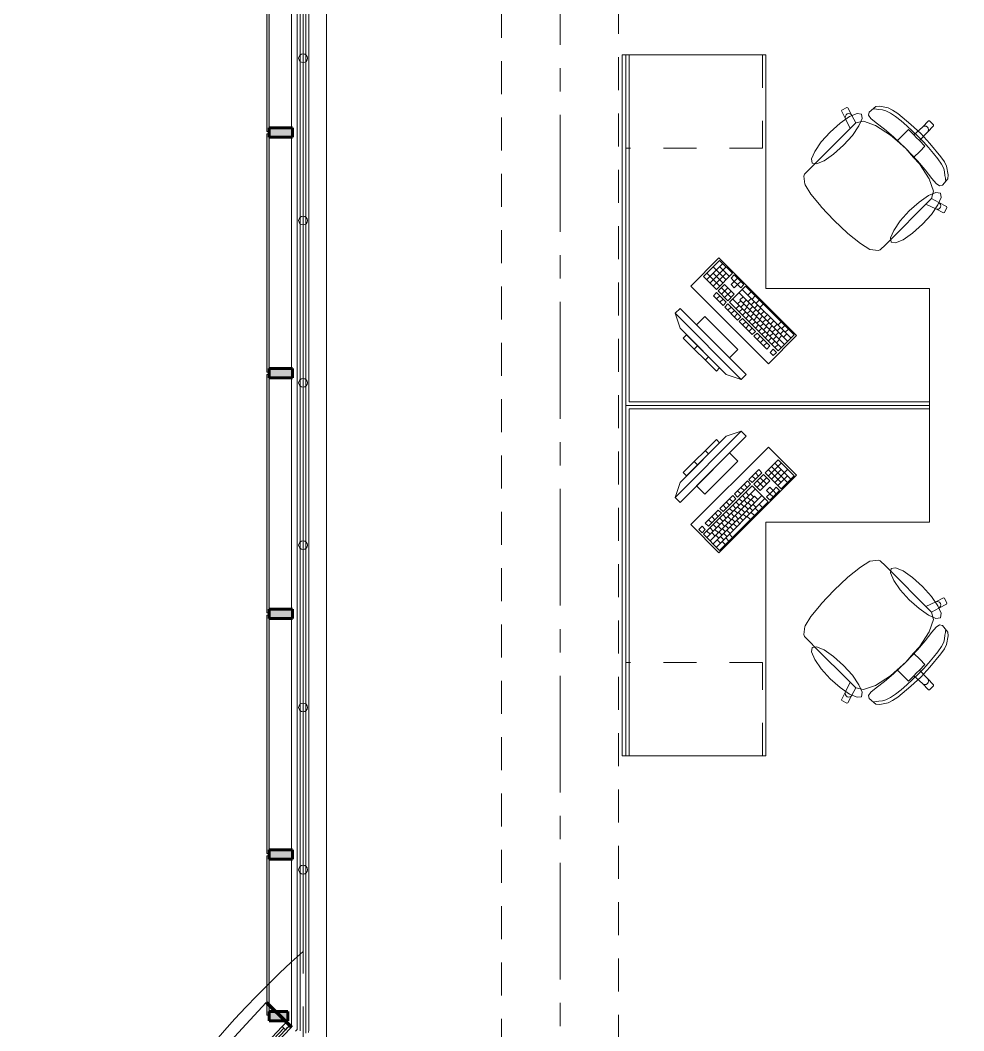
# Model space of a CAD drawing. Header units: inches. Extents: x -38 to 5698, y -33 to 92.
# Drawn here: x 284.51 to 288.548, y 11.631 to 15.956 of the extents above; entities that cross this region are included whole.
import ezdxf

# ---------------------------------------------------------------- set-up
doc = ezdxf.new("R2010")
doc.units = ezdxf.units.IN
doc.header["$MEASUREMENT"] = 0
for name, pattern in [('Hidden Line', [0.195611, 0.141111, -0.0545]), ('Punto & Raya', [0.65, 0.5, -0.075, 0, -0.075]), ('Rayas', [0.282222, 0.141111, -0.141111])]:
    doc.linetypes.add(name, pattern=pattern)
for name, color, linetype in [('02 _ ARQ _ ALB _ Ejes Generales', 7, 'Continuous'), ('02 _ ARQ _ ZON _ Espacio.3D', 7, 'Continuous'), ('08 _ STR _ EXT _ 07 Losa Aligerada', 7, 'Continuous'), ('08 _ STR _ EXT _ 09 Vigas', 7, 'Continuous'), ('Acabado - Muros', 7, 'Continuous'), ('Estructura - 04 MURO', 253, 'Continuous'), ('Estructura - Carga', 7, 'Continuous'), ('Interior - Escaleras & Barandillas', 7, 'Continuous'), ('Interior - Mobiliario', 7, 'Continuous')]:
    doc.layers.add(name, color=color, linetype=linetype)

msp = doc.modelspace()

# ---------------------------------------------------------------- hatches: boundary and pattern name
at = {"layer": 'Acabado - Muros', "linetype": 'Continuous', "lineweight": 9}
for points in [[(285.565, 16.5), (285.565, 15.48), (285.575, 15.48), (285.575, 16.5)], [(285.565, 15.47), (285.565, 14.45), (285.575, 14.45), (285.575, 15.47)], [(285.565, 14.44), (285.565, 13.42), (285.575, 13.42), (285.575, 14.44)], [(285.565, 13.41), (285.565, 12.39), (285.575, 12.39), (285.575, 13.41)], [(285.565, 12.38), (285.565, 11.6978), (285.575, 11.6978), (285.575, 12.38)]]:
    msp.add_hatch(color=250, dxfattribs=at).paths.add_polyline_path(points)
at = {"layer": 'Acabado - Muros', "linetype": 'Continuous', "lineweight": 0}
for points in [[(285.675, 15.495), (285.575, 15.495), (285.575, 15.455), (285.675, 15.455)], [(285.675, 14.465), (285.575, 14.465), (285.575, 14.425), (285.675, 14.425)], [(285.675, 13.435), (285.575, 13.435), (285.575, 13.395), (285.675, 13.395)], [(285.675, 12.405), (285.575, 12.405), (285.575, 12.365), (285.675, 12.365)], [(285.655, 11.7128), (285.575, 11.7128), (285.575, 11.6728), (285.655, 11.6728)]]:
    msp.add_hatch(color=254, dxfattribs=at).paths.add_polyline_path(points)

# ---------------------------------------------------------------- linework, layer by layer
at = {"layer": '02 _ ARQ _ ALB _ Ejes Generales', "color": 252, "linetype": 'Punto & Raya', "lineweight": 13}
msp.add_line((286.82, 3.05), (286.82, 44.9), dxfattribs=at)
at = {"layer": '02 _ ARQ _ ZON _ Espacio.3D', "color": 254, "linetype": 'Continuous', "lineweight": 0, "flags": 128}
msp.add_lwpolyline([(285.82, 11.584, 1.006545), (290.9535, 6.4505), (297.3949, 6.4505), (297.3958, 7.7), (297.6258, 7.7), (297.6258, 6.4505), (302.4195, 6.4505), (302.4195, 7.7), (302.995, 7.7), (302.995, 17.35), (301.67, 17.35), (301.67, 16.9001), (301.07, 16.9), (301.07, 16.2999), (300.57, 16.2998), (300.57, 17.35), (297.52, 17.35), (297.52, 26.5963), (285.82, 26.5963), (285.82, 22.7663), (287.07, 22.7663), (287.07, 22.4977), (285.82, 22.4977)], format="xyb", close=True, dxfattribs=at)
at = {"layer": '08 _ STR _ EXT _ 07 Losa Aligerada', "color": 7, "linetype": 'Continuous', "lineweight": 18, "flags": 128}
msp.add_lwpolyline([(300.87, 41.4352), (299.92, 41.4352), (299.92, 42.9), (294.72, 42.9), (294.72, 41.4352), (293.7699, 41.4352), (293.7699, 39.9), (288.7701, 39.9), (288.7701, 41.1), (285.3701, 41.1), (285.3701, 37.7), (286.57, 37.7), (286.57, 33.9), (285.67, 33.9), (285.67, 21.2663), (285.72, 21.2663), (285.72, 11.97, 1.049431), (291.2937, 6.3), (302.1003, 6.3)], format="xyb", dxfattribs=at)
at = {"layer": '08 _ STR _ EXT _ 07 Losa Aligerada', "color": 7, "linetype": 'Rayas', "lineweight": 18, "flags": 128}
msp.add_lwpolyline([(283.7702, 20.4887), (283.7702, 4.4), (295.2587, 4.4), (295.2587, 4.6), (294.9122, 4.6), (294.9122, 6.35), (285.72, 6.35), (285.72, 20.0845), (283.9702, 20.0845), (283.9702, 20.4887)], close=True, dxfattribs=at)
at = {"layer": '08 _ STR _ EXT _ 09 Vigas', "color": 251, "linetype": 'Hidden Line', "lineweight": 13}
for p, q in [((286.57, 7.2), (286.57, 17.4)), ((287.07, 7.7), (287.07, 16.9))]:
    msp.add_line(p, q, dxfattribs=at)
at = {"layer": 'Acabado - Muros', "color": 7, "linetype": 'Continuous', "lineweight": 60}
for p, q in [((285.575, 15.495), (285.575, 15.455)), ((285.675, 15.495), (285.575, 15.495)), ((285.675, 15.495), (285.675, 15.455)), ((285.675, 15.455), (285.575, 15.455)), ((285.575, 14.465), (285.575, 14.425)), ((285.675, 14.465), (285.575, 14.465)), ((285.675, 14.465), (285.675, 14.425)), ((285.675, 14.425), (285.575, 14.425)), ((285.575, 13.435), (285.575, 13.395)), ((285.675, 13.435), (285.575, 13.435)), ((285.675, 13.435), (285.675, 13.395)), ((285.675, 13.395), (285.575, 13.395)), ((285.575, 12.405), (285.575, 12.365)), ((285.675, 12.405), (285.575, 12.405)), ((285.675, 12.405), (285.675, 12.365)), ((285.675, 12.365), (285.575, 12.365)), ((285.575, 11.7128), (285.575, 11.6728)), ((285.655, 11.7128), (285.575, 11.7128)), ((285.655, 11.7128), (285.655, 11.6728)), ((285.655, 11.6728), (285.575, 11.6728))]:
    msp.add_line(p, q, dxfattribs=at)
at = {"layer": 'Acabado - Muros', "color": 7, "linetype": 'Continuous', "lineweight": 13, "flags": 128}
for points in [[(285.565, 16.5), (285.575, 16.5), (285.575, 15.48), (285.565, 15.48)], [(285.565, 15.47), (285.575, 15.47), (285.575, 14.45), (285.565, 14.45)], [(285.565, 14.44), (285.575, 14.44), (285.575, 13.42), (285.565, 13.42)], [(285.565, 13.41), (285.575, 13.41), (285.575, 12.39), (285.565, 12.39)], [(285.565, 12.38), (285.575, 12.38), (285.575, 11.6978), (285.565, 11.6978)]]:
    msp.add_lwpolyline(points, close=True, dxfattribs=at)
at = {"layer": 'Estructura - 04 MURO', "color": 7, "linetype": 'Continuous', "lineweight": 13, "flags": 128}
for points in [[(285.67, 19.9979), (285.67, 11.646)], [(285.82, 11.7908), (285.82, 19.9979)], [(285.82, 11.584), (285.82, 11.7908)]]:
    msp.add_lwpolyline(points, dxfattribs=at)
at = {"layer": 'Estructura - 04 MURO', "color": 7, "linetype": 'Continuous', "lineweight": 13}
msp.add_arc((288.37, 9.0005), 3.78, 135.5846, 314.4045, dxfattribs=at)
at = {"layer": 'Estructura - Carga', "color": 7, "linetype": 'Continuous', "lineweight": 80}
for p, q in [((285.563, 11.751), (285.6487, 11.667)), ((285.563, 11.751), (285.6487, 11.667)), ((285.6487, 11.667), (285.663, 11.653)), ((285.6487, 11.667), (285.663, 11.653)), ((285.6487, 11.667), (285.663, 11.653)), ((285.663, 11.653), (285.6701, 11.646)), ((285.663, 11.653), (285.6701, 11.646))]:
    msp.add_line(p, q, dxfattribs=at)
at = {"layer": 'Estructura - Carga', "color": 7, "linetype": 'Continuous', "lineweight": 30}
for p, q in [((285.6312, 11.6491), (285.6456, 11.6352)), ((285.663, 11.653), (285.6478, 11.6661)), ((285.6487, 11.667), (285.663, 11.653)), ((285.663, 11.653), (285.663, 11.653))]:
    msp.add_line(p, q, dxfattribs=at)
for radius, start, end in [(3.93, 135.5829, 314.4197), (3.78, 135.5829, 314.4197), (3.81, 135.6026, 135.9588), (3.79, 135.5829, 135.9588)]:
    msp.add_arc((288.37, 9.0005), radius, start, end, dxfattribs=at)
at = {"layer": 'Estructura - Carga', "color": 7, "linetype": 'Continuous', "lineweight": 13}
for radius in [3.81, 3.8, 3.79]:
    msp.add_arc((288.37, 9.0005), radius, 135.9588, 314.0437, dxfattribs=at)
at = {"layer": 'Interior - Escaleras & Barandillas', "color": 161, "linetype": 'Continuous', "lineweight": 13}
for p, q in [((285.7075, 33.8625), (285.7075, 11.6306)), ((285.7075, 33.8625), (285.7075, 11.6306)), ((285.7075, 33.8625), (285.7075, 11.6306)), ((285.7325, 11.6203), (285.7325, 33.8375)), ((285.7325, 11.6203), (285.7325, 33.8375)), ((285.7325, 11.6203), (285.7325, 33.8375)), ((285.695, 33.7875), (285.695, 11.6504)), ((285.745, 11.6504), (285.745, 33.7875)), ((285.6939, 11.6345), (285.6878, 11.6283)), ((285.6948, 11.6357), (285.6939, 11.6345)), ((285.695, 11.6373), (285.6948, 11.6357)), ((285.695, 11.6504), (285.695, 11.6373)), ((285.745, 11.6356), (285.745, 11.6504)), ((285.745, 11.634), (285.745, 11.6356)), ((285.7436, 11.6228), (285.745, 11.634))]:
    msp.add_line(p, q, dxfattribs=at)
at = {"layer": 'Interior - Escaleras & Barandillas', "color": 161, "linetype": 'Continuous', "lineweight": 13, "flags": 128}
for points in [[(285.7388, 15.7926, 1), (285.7013, 15.7926, 1)], [(285.7388, 15.098, 1), (285.7013, 15.098, 1)], [(285.7388, 14.4035, 1), (285.7013, 14.4035, 1)], [(285.7388, 13.709, 1), (285.7013, 13.709, 1)], [(285.7388, 13.0145, 1), (285.7013, 13.0145, 1)], [(285.7388, 12.32, 1), (285.7013, 12.32, 1)]]:
    msp.add_lwpolyline(points, format="xyb", close=True, dxfattribs=at)
at = {"layer": 'Interior - Mobiliario', "color": 175, "linetype": 'Continuous', "lineweight": 13}
for p, q in [((287.086, 15.8073), (287.116, 15.8073)), ((287.086, 14.3223), (287.086, 15.8073)), ((287.116, 15.8073), (287.116, 14.3223)), ((288.0251, 15.5671), (288.0264, 15.5711)), ((288.0264, 15.5711), (288.0478, 15.582)), ((288.0478, 15.582), (288.0519, 15.5806)), ((288.0519, 15.5806), (288.0688, 15.5475)), ((288.1432, 15.5626), (288.1711, 15.5858)), ((288.1658, 15.5762), (288.1613, 15.577)), ((288.1738, 15.5754), (288.1658, 15.5762)), ((288.1711, 15.5858), (288.1878, 15.5877)), ((288.1846, 15.5733), (288.1738, 15.5754)), ((288.2, 15.5722), (288.1846, 15.5733)), ((288.1878, 15.5877), (288.224, 15.5799)), ((288.2147, 15.5683), (288.2, 15.5722)), ((288.224, 15.5799), (288.2432, 15.5709)), ((288.2432, 15.5709), (288.2649, 15.556)), ((288.0421, 15.534), (288.0251, 15.5671)), ((288.0405, 15.5396), (288.0412, 15.5455)), ((288.0421, 15.534), (288.0405, 15.5396)), ((288.0412, 15.5455), (288.044, 15.5506)), ((288.0617, 15.4922), (288.0421, 15.534)), ((288.044, 15.5506), (288.0486, 15.5542)), ((288.0486, 15.5542), (288.0542, 15.5557)), ((288.0542, 15.5557), (288.06, 15.555)), ((288.06, 15.555), (288.0652, 15.5521)), ((288.0652, 15.5521), (288.0688, 15.5475)), ((288.0688, 15.5475), (288.0861, 15.5165)), ((288.1398, 15.5497), (288.1432, 15.5626)), ((288.1498, 15.5354), (288.1398, 15.5497)), ((288.1721, 15.5167), (288.1498, 15.5354)), ((288.2336, 15.5583), (288.2147, 15.5683)), ((288.2554, 15.5435), (288.2336, 15.5583)), ((288.2792, 15.5249), (288.2554, 15.5435)), ((288.2649, 15.556), (288.3216, 15.5092)), ((287.9138, 15.3444), (288.0617, 15.4922)), ((288.0859, 15.5165), (288.0617, 15.4922)), ((288.0859, 15.5165), (288.0861, 15.5165)), ((288.0861, 15.5165), (288.1181, 15.524)), ((288.1181, 15.524), (288.1701, 15.5056)), ((288.1701, 15.5056), (288.2339, 15.4643)), ((288.2083, 15.4888), (288.1721, 15.5167)), ((288.2476, 15.4561), (288.2083, 15.4888)), ((288.304, 15.5037), (288.2792, 15.5249)), ((288.2894, 15.4669), (288.3106, 15.488)), ((288.3286, 15.4812), (288.304, 15.5037)), ((288.3106, 15.488), (288.3342, 15.4644)), ((288.3216, 15.5092), (288.3638, 15.4701)), ((288.3342, 15.4644), (288.3707, 15.4984)), ((288.3707, 15.4984), (288.3968, 15.5244)), ((288.3707, 15.4984), (288.3756, 15.5016)), ((288.3756, 15.5016), (288.3813, 15.5027)), ((288.3813, 15.5027), (288.3871, 15.5015)), ((288.3871, 15.5015), (288.392, 15.4983)), ((288.3952, 15.4934), (288.392, 15.4983)), ((288.3921, 15.477), (288.4182, 15.5031)), ((288.3964, 15.4876), (288.3952, 15.4934)), ((288.3953, 15.4819), (288.3964, 15.4876)), ((288.3968, 15.5244), (288.4011, 15.5244)), ((288.4011, 15.5244), (288.4096, 15.5159)), ((288.4181, 15.5074), (288.4096, 15.5159)), ((288.4182, 15.5031), (288.4181, 15.5074)), ((288.2339, 15.4643), (288.262, 15.4395)), ((288.3003, 15.4066), (288.2476, 15.4561)), ((288.262, 15.4395), (288.2894, 15.4669)), ((288.3521, 15.4584), (288.3286, 15.4812)), ((288.3342, 15.4644), (288.3461, 15.4524)), ((288.3581, 15.4405), (288.3461, 15.4524)), ((288.3521, 15.4584), (288.3749, 15.4349)), ((288.3581, 15.4405), (288.3921, 15.477)), ((288.3817, 15.4169), (288.3581, 15.4405)), ((288.4029, 15.4279), (288.3638, 15.4701)), ((288.3921, 15.477), (288.3953, 15.4819)), ((288.262, 15.4395), (288.2999, 15.4062)), ((288.3332, 15.3683), (288.2999, 15.4062)), ((288.3003, 15.4066), (288.3498, 15.3539)), ((288.3606, 15.3957), (288.3817, 15.4169)), ((288.3749, 15.4349), (288.3974, 15.4103)), ((288.3974, 15.4103), (288.4186, 15.3855)), ((288.4497, 15.3712), (288.4029, 15.4279)), ((288.3332, 15.3683), (288.3606, 15.3957)), ((288.358, 15.3402), (288.3332, 15.3683)), ((288.3498, 15.3539), (288.3825, 15.3146)), ((288.4186, 15.3855), (288.4372, 15.3617)), ((288.4372, 15.3617), (288.452, 15.3399)), ((288.4646, 15.3495), (288.4497, 15.3712)), ((287.8664, 15.2969), (287.8883, 15.3189)), ((287.8883, 15.3189), (287.9138, 15.3444)), ((288.3993, 15.2764), (288.358, 15.3402)), ((288.3825, 15.3146), (288.4104, 15.2784)), ((288.452, 15.3399), (288.462, 15.321)), ((288.462, 15.321), (288.4659, 15.3063)), ((288.4736, 15.3303), (288.4646, 15.3495)), ((288.4814, 15.2941), (288.4736, 15.3303)), ((287.8635, 15.2876), (287.8664, 15.2969)), ((287.8675, 15.2537), (287.8635, 15.2876)), ((288.4177, 15.2244), (288.3993, 15.2764)), ((288.4104, 15.2784), (288.4291, 15.2561)), ((288.4563, 15.2495), (288.4795, 15.2774)), ((288.4659, 15.3063), (288.467, 15.2909)), ((288.467, 15.2909), (288.4691, 15.2801)), ((288.4691, 15.2801), (288.4699, 15.2721)), ((288.4699, 15.2721), (288.4707, 15.2676)), ((288.4795, 15.2774), (288.4814, 15.2941)), ((287.8684, 15.2516), (287.8675, 15.2537)), ((287.8933, 15.2115), (287.8684, 15.2516)), ((288.4102, 15.1924), (288.4177, 15.2244)), ((288.4291, 15.2561), (288.4434, 15.2461)), ((288.4434, 15.2461), (288.4563, 15.2495)), ((287.9369, 15.1579), (287.8933, 15.2115)), ((288.4102, 15.1922), (288.3859, 15.168)), ((288.4102, 15.1922), (288.4102, 15.1924)), ((288.4412, 15.1751), (288.4102, 15.1924)), ((287.9376, 15.157), (287.9369, 15.1579)), ((287.9924, 15.0987), (287.9376, 15.157)), ((288.2381, 15.0201), (288.3859, 15.168)), ((288.3859, 15.168), (288.4277, 15.1484)), ((288.4277, 15.1484), (288.4333, 15.1468)), ((288.4277, 15.1484), (288.4608, 15.1314)), ((288.4333, 15.1468), (288.4392, 15.1475)), ((288.4392, 15.1475), (288.4443, 15.1503)), ((288.4458, 15.1715), (288.4412, 15.1751)), ((288.4743, 15.1581), (288.4412, 15.1751)), ((288.4443, 15.1503), (288.4479, 15.1549)), ((288.4487, 15.1663), (288.4458, 15.1715)), ((288.4479, 15.1549), (288.4494, 15.1605)), ((288.4494, 15.1605), (288.4487, 15.1663)), ((288.4648, 15.1327), (288.4757, 15.1541)), ((288.4757, 15.1541), (288.4743, 15.1581)), ((287.9924, 15.0987), (288.0507, 15.0439)), ((288.4608, 15.1314), (288.4648, 15.1327)), ((288.0507, 15.0439), (288.0516, 15.0432)), ((288.0516, 15.0432), (288.1052, 14.9996)), ((288.2126, 14.9946), (288.2381, 15.0201)), ((288.1052, 14.9996), (288.1453, 14.9747)), ((288.1453, 14.9747), (288.1474, 14.9738)), ((288.1474, 14.9738), (288.1813, 14.9698)), ((288.1813, 14.9698), (288.1906, 14.9727)), ((288.1906, 14.9727), (288.2126, 14.9946)), ((287.503, 14.9278), (287.4344, 14.8592)), ((287.5584, 14.8724), (287.503, 14.9278)), ((287.5168, 14.9139), (287.4482, 14.8453)), ((287.5307, 14.9001), (287.4621, 14.8315)), ((287.5309, 14.8449), (287.4755, 14.9003)), ((287.5446, 14.8587), (287.5031, 14.9002)), ((287.4344, 14.8592), (287.4898, 14.8038)), ((287.5035, 14.8175), (287.4481, 14.8729)), ((287.5172, 14.8312), (287.4757, 14.8728)), ((287.5308, 14.8725), (287.4759, 14.8176)), ((287.4898, 14.8038), (287.5584, 14.8724)), ((287.5653, 14.8654), (287.5516, 14.8517)), ((287.5516, 14.8517), (287.5654, 14.8379)), ((287.5654, 14.8379), (287.5517, 14.8242)), ((287.6068, 14.8239), (287.5653, 14.8654)), ((287.5791, 14.8516), (287.5654, 14.8379)), ((287.5793, 14.824), (287.5654, 14.8379)), ((287.593, 14.8377), (287.5793, 14.824)), ((287.5241, 14.8243), (287.4967, 14.7969)), ((287.4967, 14.7969), (287.5383, 14.7553)), ((287.552, 14.769), (287.5104, 14.8106)), ((287.538, 14.8105), (287.5106, 14.783)), ((287.5657, 14.7828), (287.5241, 14.8243)), ((287.5518, 14.7966), (287.5244, 14.7692)), ((287.6137, 14.817), (287.5452, 14.7484)), ((287.5517, 14.8242), (287.5655, 14.8103)), ((287.5655, 14.8103), (287.5793, 14.824)), ((287.5793, 14.824), (287.5931, 14.8102)), ((287.5931, 14.8102), (287.6068, 14.8239)), ((287.8077, 14.5956), (287.6, 14.8033)), ((287.8215, 14.6093), (287.6137, 14.817)), ((287.638, 14.7927), (287.6243, 14.779)), ((287.4899, 14.79), (287.4761, 14.7763)), ((287.4761, 14.7763), (287.5177, 14.7348)), ((287.5314, 14.7485), (287.4899, 14.79)), ((287.5037, 14.7762), (287.49, 14.7625)), ((287.5176, 14.7623), (287.5038, 14.7486)), ((287.5177, 14.7348), (287.5314, 14.7485)), ((287.5383, 14.7553), (287.5657, 14.7828)), ((287.5452, 14.7484), (287.7529, 14.5407)), ((287.7666, 14.5544), (287.5589, 14.7621)), ((287.5934, 14.7551), (287.5797, 14.7414)), ((287.794, 14.5818), (287.5863, 14.7895)), ((287.6036, 14.7722), (287.5899, 14.7585)), ((287.7803, 14.5681), (287.5899, 14.7585)), ((287.6175, 14.7584), (287.6038, 14.7447)), ((287.6381, 14.7652), (287.6244, 14.7515)), ((287.652, 14.7513), (287.6382, 14.7376)), ((287.6553, 14.7754), (287.6416, 14.7617)), ((287.6726, 14.7581), (287.6589, 14.7444)), ((287.3333, 14.7224), (287.3121, 14.7012)), ((287.6161, 14.4396), (287.3333, 14.7224)), ((287.5383, 14.7416), (287.5246, 14.7278)), ((287.5246, 14.7278), (287.58, 14.6724)), ((287.5937, 14.6862), (287.5383, 14.7416)), ((287.5522, 14.7277), (287.5385, 14.714)), ((287.566, 14.7139), (287.5523, 14.7001)), ((287.5866, 14.7344), (287.5729, 14.7207)), ((287.6004, 14.7206), (287.5867, 14.7069)), ((287.6072, 14.7412), (287.5935, 14.7275)), ((287.6143, 14.7067), (287.6006, 14.693)), ((287.6211, 14.7274), (287.6074, 14.7137)), ((287.6313, 14.7445), (287.6176, 14.7308)), ((287.6349, 14.7135), (287.6212, 14.6998)), ((287.6452, 14.7307), (287.6315, 14.717)), ((287.659, 14.7169), (287.6453, 14.7031)), ((287.6658, 14.7375), (287.6521, 14.7238)), ((287.6797, 14.7236), (287.6659, 14.7099)), ((287.6899, 14.7408), (287.6762, 14.7271)), ((287.6935, 14.7098), (287.6798, 14.6961)), ((287.3121, 14.7012), (287.5949, 14.4184)), ((287.3121, 14.7012), (287.3333, 14.6376)), ((287.4394, 14.6871), (287.404, 14.6517)), ((287.5808, 14.5457), (287.4394, 14.6871)), ((287.5799, 14.7), (287.5662, 14.6863)), ((287.58, 14.6724), (287.5937, 14.6862)), ((287.6006, 14.6792), (287.5869, 14.6655)), ((287.5869, 14.6655), (287.6423, 14.6101)), ((287.656, 14.6238), (287.6006, 14.6792)), ((287.6145, 14.6654), (287.6008, 14.6517)), ((287.6281, 14.6929), (287.6144, 14.6792)), ((287.642, 14.679), (287.6283, 14.6653)), ((287.6488, 14.6997), (287.6351, 14.686)), ((287.6558, 14.6652), (287.6421, 14.6515)), ((287.6626, 14.6858), (287.6489, 14.6721)), ((287.6729, 14.703), (287.6592, 14.6893)), ((287.6765, 14.672), (287.6627, 14.6583)), ((287.6867, 14.6892), (287.673, 14.6754)), ((287.7006, 14.6753), (287.6868, 14.6616)), ((287.7074, 14.6959), (287.6936, 14.6822)), ((287.7212, 14.6821), (287.7075, 14.6684)), ((287.735, 14.6683), (287.7213, 14.6545)), ((287.7661, 14.6647), (287.7524, 14.6509)), ((287.5313, 14.4396), (287.3333, 14.6376)), ((287.404, 14.6517), (287.5454, 14.5103)), ((287.6283, 14.6515), (287.6146, 14.6378)), ((287.6422, 14.6377), (287.6285, 14.624)), ((287.6423, 14.6101), (287.656, 14.6238)), ((287.6697, 14.6513), (287.656, 14.6376)), ((287.6835, 14.6375), (287.6698, 14.6238)), ((287.6903, 14.6581), (287.6766, 14.6444)), ((287.6974, 14.6236), (287.6837, 14.6099)), ((287.7042, 14.6443), (287.6904, 14.6306)), ((287.7144, 14.6615), (287.7007, 14.6477)), ((287.718, 14.6304), (287.7043, 14.6167)), ((287.7283, 14.6476), (287.7145, 14.6339)), ((287.7421, 14.6338), (287.7284, 14.6201)), ((287.7489, 14.6544), (287.7352, 14.6407)), ((287.756, 14.6199), (287.7422, 14.6062)), ((287.7627, 14.6406), (287.749, 14.6268)), ((287.7766, 14.6267), (287.7629, 14.613)), ((287.7816, 14.6491), (287.7679, 14.6354)), ((287.7972, 14.6335), (287.7835, 14.6198)), ((287.3616, 14.6093), (287.3474, 14.5952)), ((287.3474, 14.5952), (287.4889, 14.4537)), ((287.503, 14.4679), (287.3616, 14.6093)), ((287.6629, 14.6169), (287.6492, 14.6032)), ((287.6492, 14.6032), (287.7046, 14.5478)), ((287.7183, 14.5615), (287.6629, 14.6169)), ((287.6768, 14.6031), (287.6631, 14.5894)), ((287.6906, 14.5892), (287.6769, 14.5755)), ((287.7045, 14.5754), (287.6908, 14.5617)), ((287.7112, 14.6098), (287.6975, 14.5961)), ((287.7251, 14.596), (287.7113, 14.5822)), ((287.7319, 14.6166), (287.7181, 14.6029)), ((287.7389, 14.5821), (287.7252, 14.5684)), ((287.7457, 14.6027), (287.732, 14.589)), ((287.7595, 14.5889), (287.7458, 14.5752)), ((287.7529, 14.5407), (287.8215, 14.6093)), ((287.7698, 14.6061), (287.7561, 14.5924)), ((287.7904, 14.6129), (287.7767, 14.5991)), ((287.4087, 14.5622), (287.3946, 14.548)), ((287.5454, 14.5103), (287.5808, 14.5457)), ((287.7046, 14.5478), (287.7183, 14.5615)), ((287.7322, 14.5477), (287.7185, 14.534)), ((287.7185, 14.534), (287.7323, 14.5201)), ((287.746, 14.5338), (287.7322, 14.5477)), ((287.7323, 14.5201), (287.746, 14.5338)), ((287.7528, 14.5683), (287.739, 14.5545)), ((287.4559, 14.515), (287.4417, 14.5009)), ((287.4889, 14.4537), (287.503, 14.4679)), ((287.5949, 14.4184), (287.5313, 14.4396)), ((287.5949, 14.4184), (287.6161, 14.4396)), ((287.086, 14.2923), (287.086, 14.3223)), ((287.116, 14.3223), (288.401, 14.3223)), ((288.401, 14.3223), (288.401, 14.2923)), ((287.086, 12.8073), (287.086, 14.2923)), ((287.116, 14.2923), (287.116, 12.8073)), ((288.401, 14.2923), (287.116, 14.2923)), ((287.5949, 14.1962), (287.3121, 13.9134)), ((287.5949, 14.1962), (287.5313, 14.175)), ((287.6161, 14.175), (287.5949, 14.1962)), ((287.3333, 13.8921), (287.6161, 14.175)), ((287.3333, 13.977), (287.5313, 14.175)), ((287.4889, 14.1608), (287.3474, 14.0194)), ((287.3616, 14.0053), (287.503, 14.1467)), ((287.503, 14.1467), (287.4889, 14.1608)), ((287.5454, 14.1043), (287.404, 13.9629)), ((287.4559, 14.0996), (287.4417, 14.1137)), ((287.5808, 14.0689), (287.5454, 14.1043)), ((287.4087, 14.0524), (287.3946, 14.0666)), ((287.4394, 13.9275), (287.5808, 14.0689)), ((287.7529, 14.0739), (287.6975, 14.0185)), ((287.7112, 14.0048), (287.7666, 14.0602)), ((287.8076, 13.9915), (287.739, 14.06)), ((287.8215, 14.0053), (287.7529, 14.0739)), ((287.3474, 14.0194), (287.3616, 14.0053)), ((287.67, 14.0321), (287.6285, 13.9906)), ((287.6422, 13.9769), (287.6837, 14.0184)), ((287.6699, 14.0046), (287.6562, 14.0183)), ((287.6837, 14.0184), (287.67, 14.0321)), ((287.6975, 14.0185), (287.7661, 13.9499)), ((287.7662, 13.9775), (287.7113, 14.0324)), ((287.7249, 13.9911), (287.7665, 14.0326)), ((287.7938, 13.9776), (287.7252, 14.0462)), ((287.7386, 13.9774), (287.794, 14.0328)), ((287.3121, 13.9134), (287.3333, 13.977)), ((287.6215, 13.9837), (287.5662, 13.9283)), ((287.5799, 13.9146), (287.6353, 13.97)), ((287.6214, 13.9561), (287.6077, 13.9698)), ((287.6353, 13.97), (287.6215, 13.9837)), ((287.6285, 13.9906), (287.6422, 13.9769)), ((287.656, 13.9907), (287.6423, 14.0045)), ((287.6906, 14.0116), (287.649, 13.97)), ((287.649, 13.97), (287.6765, 13.9426)), ((287.6627, 13.9563), (287.7043, 13.9979)), ((287.6903, 13.9565), (287.6629, 13.9839)), ((287.6765, 13.9426), (287.718, 13.9842)), ((287.7042, 13.9703), (287.6767, 13.9977)), ((287.718, 13.9842), (287.6906, 14.0116)), ((287.7524, 13.9636), (287.7939, 14.0052)), ((287.7661, 13.9499), (287.8215, 14.0053)), ((287.404, 13.9629), (287.4394, 13.9275)), ((287.6421, 13.9631), (287.4344, 13.7554)), ((287.4481, 13.7417), (287.6558, 13.9494)), ((287.5662, 13.9283), (287.5799, 13.9146)), ((287.5937, 13.9284), (287.58, 13.9421)), ((287.6076, 13.9423), (287.5938, 13.956)), ((287.6281, 13.9217), (287.6144, 13.9354)), ((287.6488, 13.9149), (287.6351, 13.9286)), ((287.7107, 13.8945), (287.6421, 13.9631)), ((287.7177, 13.929), (287.7039, 13.9152)), ((287.7179, 13.9566), (287.704, 13.9427)), ((287.704, 13.9427), (287.7177, 13.929)), ((287.7176, 13.9015), (287.7591, 13.943)), ((287.7177, 13.929), (287.7316, 13.9429)), ((287.7315, 13.9153), (287.7177, 13.929)), ((287.7316, 13.9429), (287.7179, 13.9566)), ((287.7454, 13.9567), (287.7316, 13.9429)), ((287.7453, 13.9292), (287.7316, 13.9429)), ((287.7591, 13.943), (287.7454, 13.9567)), ((287.3121, 13.9134), (287.3333, 13.8921)), ((287.4618, 13.728), (287.6522, 13.9184)), ((287.4755, 13.7143), (287.6833, 13.922)), ((287.4893, 13.7005), (287.697, 13.9083)), ((287.503, 13.6868), (287.7107, 13.8945)), ((287.5592, 13.9214), (287.5038, 13.866)), ((287.5176, 13.8523), (287.5729, 13.9077)), ((287.5452, 13.88), (287.5315, 13.8937)), ((287.5591, 13.8938), (287.5454, 13.9075)), ((287.5729, 13.9077), (287.5592, 13.9214)), ((287.5866, 13.8802), (287.5729, 13.8939)), ((287.6004, 13.894), (287.5867, 13.9077)), ((287.6072, 13.8734), (287.5935, 13.8871)), ((287.6143, 13.9079), (287.6006, 13.9216)), ((287.6211, 13.8872), (287.6074, 13.9009)), ((287.6349, 13.9011), (287.6212, 13.9148)), ((287.6382, 13.877), (287.6245, 13.8907)), ((287.6521, 13.8908), (287.6384, 13.9045)), ((287.6589, 13.8702), (287.6452, 13.8839)), ((287.6659, 13.9047), (287.6522, 13.9184)), ((287.6864, 13.8703), (287.6727, 13.884)), ((287.7039, 13.9152), (287.7176, 13.9015)), ((287.4969, 13.8591), (287.4415, 13.8037)), ((287.4552, 13.79), (287.5106, 13.8453)), ((287.4968, 13.8315), (287.4831, 13.8452)), ((287.5106, 13.8453), (287.4969, 13.8591)), ((287.5038, 13.866), (287.5176, 13.8523)), ((287.5314, 13.8661), (287.5177, 13.8798)), ((287.545, 13.8386), (287.5313, 13.8523)), ((287.5589, 13.8525), (287.5452, 13.8662)), ((287.5657, 13.8318), (287.552, 13.8455)), ((287.5727, 13.8663), (287.559, 13.88)), ((287.5795, 13.8457), (287.5658, 13.8594)), ((287.5934, 13.8595), (287.5797, 13.8732)), ((287.5967, 13.8354), (287.583, 13.8491)), ((287.6106, 13.8493), (287.5968, 13.863)), ((287.6173, 13.8286), (287.6036, 13.8423)), ((287.6244, 13.8631), (287.6107, 13.8768)), ((287.6312, 13.8425), (287.6175, 13.8562)), ((287.645, 13.8563), (287.6313, 13.87)), ((287.6518, 13.8357), (287.6381, 13.8494)), ((287.6691, 13.853), (287.6554, 13.8667)), ((287.4415, 13.8037), (287.4552, 13.79)), ((287.4691, 13.8038), (287.4554, 13.8175)), ((287.4829, 13.8176), (287.4692, 13.8314)), ((287.4897, 13.7832), (287.4759, 13.7969)), ((287.5035, 13.7971), (287.4898, 13.8108)), ((287.5174, 13.8109), (287.5036, 13.8246)), ((287.5241, 13.7903), (287.5104, 13.804)), ((287.5312, 13.8248), (287.5175, 13.8385)), ((287.538, 13.8041), (287.5243, 13.8178)), ((287.5518, 13.818), (287.5381, 13.8317)), ((287.5552, 13.7939), (287.5414, 13.8076)), ((287.569, 13.8077), (287.5553, 13.8214)), ((287.5758, 13.7871), (287.5621, 13.8008)), ((287.5829, 13.8216), (287.5691, 13.8353)), ((287.5896, 13.8009), (287.5759, 13.8147)), ((287.6035, 13.8148), (287.5898, 13.8285)), ((287.6345, 13.8184), (287.6208, 13.8321)), ((287.4277, 13.7898), (287.4138, 13.776)), ((287.4138, 13.776), (287.4275, 13.7623)), ((287.4275, 13.7623), (287.4414, 13.7761)), ((287.4414, 13.7761), (287.4277, 13.7898)), ((287.4344, 13.7554), (287.503, 13.6868)), ((287.462, 13.7555), (287.4482, 13.7692)), ((287.4758, 13.7694), (287.4621, 13.7831)), ((287.4826, 13.7487), (287.4689, 13.7625)), ((287.4964, 13.7626), (287.4827, 13.7763)), ((287.5103, 13.7764), (287.4966, 13.7902)), ((287.5136, 13.7523), (287.4999, 13.7661)), ((287.5275, 13.7662), (287.5138, 13.7799)), ((287.5343, 13.7455), (287.5205, 13.7593)), ((287.5413, 13.78), (287.5276, 13.7937)), ((287.5481, 13.7594), (287.5344, 13.7731)), ((287.5584, 13.7422), (287.5446, 13.7559)), ((287.562, 13.7732), (287.5482, 13.787)), ((287.4998, 13.7385), (287.4861, 13.7522)), ((287.5066, 13.7179), (287.4928, 13.7316)), ((287.5204, 13.7317), (287.5067, 13.7454)), ((287.5272, 13.7111), (287.5135, 13.7248)), ((287.5428, 13.7266), (287.5291, 13.7404)), ((288.1052, 13.615), (288.1453, 13.6399)), ((288.1453, 13.6399), (288.1474, 13.6408)), ((288.1474, 13.6408), (288.1813, 13.6448)), ((288.1813, 13.6448), (288.1906, 13.6419)), ((288.1906, 13.6419), (288.2126, 13.62)), ((288.0516, 13.5714), (288.1052, 13.615)), ((288.2126, 13.62), (288.2381, 13.5945)), ((288.2381, 13.5945), (288.3859, 13.4466)), ((287.9924, 13.5159), (288.0507, 13.5707)), ((288.0507, 13.5707), (288.0516, 13.5714)), ((287.9924, 13.5159), (287.9376, 13.4575)), ((287.9369, 13.4567), (287.8933, 13.4031)), ((287.9376, 13.4575), (287.9369, 13.4567)), ((288.3859, 13.4466), (288.4277, 13.4662)), ((288.4277, 13.4662), (288.4608, 13.4832)), ((288.4277, 13.4662), (288.4333, 13.4678)), ((288.4333, 13.4678), (288.4392, 13.4671)), ((288.4392, 13.4671), (288.4443, 13.4643)), ((288.4743, 13.4564), (288.4412, 13.4395)), ((288.4443, 13.4643), (288.4479, 13.4597)), ((288.4479, 13.4597), (288.4494, 13.4541)), ((288.4494, 13.4541), (288.4487, 13.4482)), ((288.4608, 13.4832), (288.4648, 13.4819)), ((288.4648, 13.4819), (288.4757, 13.4605)), ((288.4757, 13.4605), (288.4743, 13.4564)), ((288.4102, 13.4224), (288.3859, 13.4466)), ((288.4412, 13.4395), (288.4102, 13.4221)), ((288.4102, 13.4224), (288.4102, 13.4221)), ((288.4102, 13.4221), (288.4177, 13.3902)), ((288.4458, 13.4431), (288.4412, 13.4395)), ((288.4487, 13.4482), (288.4458, 13.4431)), ((287.8933, 13.4031), (287.8684, 13.363)), ((288.4177, 13.3902), (288.3993, 13.3382)), ((288.4291, 13.3585), (288.4434, 13.3685)), ((288.4434, 13.3685), (288.4563, 13.3651)), ((288.4563, 13.3651), (288.4795, 13.3372)), ((287.8675, 13.3609), (287.8635, 13.327)), ((287.8635, 13.327), (287.8664, 13.3177)), ((287.8684, 13.363), (287.8675, 13.3609)), ((288.3993, 13.3382), (288.358, 13.2744)), ((288.3825, 13.3), (288.4104, 13.3362)), ((288.4104, 13.3362), (288.4291, 13.3585)), ((288.4659, 13.3083), (288.467, 13.3237)), ((288.467, 13.3237), (288.4691, 13.3345)), ((288.4691, 13.3345), (288.4699, 13.3425)), ((288.4699, 13.3425), (288.4707, 13.347)), ((288.4795, 13.3372), (288.4814, 13.3205)), ((287.8664, 13.3177), (287.8883, 13.2957)), ((287.8883, 13.2957), (287.9138, 13.2702)), ((288.3498, 13.2607), (288.3825, 13.3)), ((288.452, 13.2747), (288.462, 13.2935)), ((288.462, 13.2935), (288.4659, 13.3083)), ((288.4736, 13.2843), (288.4646, 13.2651)), ((288.4814, 13.3205), (288.4736, 13.2843)), ((287.9138, 13.2702), (288.0617, 13.1224)), ((288.3332, 13.2463), (288.2999, 13.2084)), ((288.3003, 13.208), (288.3498, 13.2607)), ((288.358, 13.2744), (288.3332, 13.2463)), ((288.3332, 13.2463), (288.3606, 13.2189)), ((288.4497, 13.2434), (288.4029, 13.1867)), ((288.4186, 13.2291), (288.4372, 13.2529)), ((288.4372, 13.2529), (288.452, 13.2747)), ((288.4646, 13.2651), (288.4497, 13.2434)), ((288.3003, 13.208), (288.2476, 13.1585)), ((288.262, 13.1751), (288.2999, 13.2084)), ((288.3817, 13.1977), (288.3581, 13.1741)), ((288.3606, 13.2189), (288.3817, 13.1977)), ((288.3749, 13.1797), (288.3974, 13.2043)), ((288.3974, 13.2043), (288.4186, 13.2291)), ((288.1701, 13.109), (288.2339, 13.1503)), ((288.2476, 13.1585), (288.2083, 13.1258)), ((288.2339, 13.1503), (288.262, 13.1751)), ((288.262, 13.1751), (288.2894, 13.1477)), ((288.3106, 13.1266), (288.3342, 13.1502)), ((288.3521, 13.1562), (288.3286, 13.1334)), ((288.3342, 13.1502), (288.3461, 13.1622)), ((288.3342, 13.1502), (288.3707, 13.1162)), ((288.3581, 13.1741), (288.3461, 13.1622)), ((288.3521, 13.1562), (288.3749, 13.1797)), ((288.3581, 13.1741), (288.3921, 13.1376)), ((288.4029, 13.1867), (288.3638, 13.1445)), ((288.0617, 13.1224), (288.0421, 13.0806)), ((288.0859, 13.0981), (288.0617, 13.1224)), ((288.1181, 13.0906), (288.1701, 13.109)), ((288.2083, 13.1258), (288.1721, 13.0978)), ((288.2649, 13.0585), (288.3216, 13.1054)), ((288.304, 13.1109), (288.2792, 13.0897)), ((288.2894, 13.1477), (288.3106, 13.1266)), ((288.3286, 13.1334), (288.304, 13.1109)), ((288.3216, 13.1054), (288.3638, 13.1445)), ((288.3707, 13.1162), (288.3756, 13.113)), ((288.3707, 13.1162), (288.3968, 13.0901)), ((288.3756, 13.113), (288.3813, 13.1119)), ((288.3813, 13.1119), (288.3871, 13.113)), ((288.3871, 13.113), (288.392, 13.1163)), ((288.3952, 13.1212), (288.392, 13.1163)), ((288.3921, 13.1376), (288.3953, 13.1327)), ((288.3921, 13.1376), (288.4182, 13.1115)), ((288.3964, 13.127), (288.3952, 13.1212)), ((288.3953, 13.1327), (288.3964, 13.127)), ((288.4181, 13.1072), (288.4096, 13.0987)), ((288.4182, 13.1115), (288.4181, 13.1072)), ((288.0421, 13.0806), (288.0251, 13.0475)), ((288.0421, 13.0806), (288.0405, 13.0749)), ((288.0405, 13.0749), (288.0412, 13.0691)), ((288.0412, 13.0691), (288.044, 13.064)), ((288.044, 13.064), (288.0486, 13.0604)), ((288.0519, 13.034), (288.0688, 13.0671)), ((288.06, 13.0596), (288.0652, 13.0625)), ((288.0652, 13.0625), (288.0688, 13.0671)), ((288.0688, 13.0671), (288.0861, 13.0981)), ((288.0859, 13.0981), (288.0861, 13.0981)), ((288.0861, 13.0981), (288.1181, 13.0906)), ((288.1498, 13.0792), (288.1398, 13.0649)), ((288.1398, 13.0649), (288.1432, 13.052)), ((288.1721, 13.0978), (288.1498, 13.0792)), ((288.2554, 13.0711), (288.2336, 13.0563)), ((288.2792, 13.0897), (288.2554, 13.0711)), ((288.3968, 13.0901), (288.4011, 13.0902)), ((288.4011, 13.0902), (288.4096, 13.0987)), ((288.0251, 13.0475), (288.0264, 13.0435)), ((288.0264, 13.0435), (288.0478, 13.0326)), ((288.0478, 13.0326), (288.0519, 13.034)), ((288.0486, 13.0604), (288.0542, 13.0588)), ((288.0542, 13.0588), (288.06, 13.0596)), ((288.1432, 13.052), (288.1711, 13.0288)), ((288.1658, 13.0384), (288.1613, 13.0376)), ((288.1738, 13.0392), (288.1658, 13.0384)), ((288.1711, 13.0288), (288.1878, 13.0269)), ((288.1846, 13.0413), (288.1738, 13.0392)), ((288.2, 13.0424), (288.1846, 13.0413)), ((288.1878, 13.0269), (288.224, 13.0347)), ((288.2147, 13.0463), (288.2, 13.0424)), ((288.2336, 13.0563), (288.2147, 13.0463)), ((288.224, 13.0347), (288.2432, 13.0436)), ((288.2432, 13.0436), (288.2649, 13.0585)), ((287.116, 12.8073), (287.086, 12.8073))]:
    msp.add_line(p, q, dxfattribs=at)
at = {"layer": 'Interior - Mobiliario', "color": 175, "linetype": 'Rayas', "lineweight": 13}
for p, q in [((287.686, 15.8073), (287.686, 15.4073)), ((287.686, 15.4073), (287.101, 15.4073)), ((287.686, 13.2073), (287.101, 13.2073)), ((287.686, 12.8073), (287.686, 13.2073))]:
    msp.add_line(p, q, dxfattribs=at)
at = {"layer": 'Interior - Mobiliario', "color": 175, "linetype": 'Continuous', "lineweight": 13, "flags": 128}
for points in [[(287.101, 14.3073), (287.101, 15.8073), (287.701, 15.8073), (287.701, 14.8073), (288.401, 14.8073), (288.401, 14.3073)], [(287.9759, 15.4771), (288.0184, 15.5153), (288.0588, 15.5433), (288.0908, 15.5569), (288.1097, 15.554), (288.1126, 15.5351), (288.099, 15.5031), (288.071, 15.4627), (288.0328, 15.4202), (287.9904, 15.3821), (287.95, 15.354), (287.9179, 15.3404), (287.899, 15.3433), (287.8961, 15.3622), (287.9097, 15.3943), (287.9378, 15.4347)], [(288.3708, 15.0822), (288.409, 15.1247), (288.437, 15.1651), (288.4506, 15.1971), (288.4477, 15.216), (288.4288, 15.2189), (288.3968, 15.2053), (288.3564, 15.1773), (288.3139, 15.1391), (288.2758, 15.0966), (288.2477, 15.0563), (288.2341, 15.0242), (288.237, 15.0053), (288.2559, 15.0024), (288.288, 15.016), (288.3284, 15.0441)], [(287.7116, 14.4856), (287.8318, 14.6058), (287.4995, 14.9381), (287.3793, 14.8179)], [(287.101, 14.3073), (287.101, 12.8073), (287.701, 12.8073), (287.701, 13.8073), (288.401, 13.8073), (288.401, 14.3073)], [(287.3793, 13.7967), (287.4995, 13.6765), (287.8318, 14.0088), (287.7116, 14.129)], [(288.3708, 13.5324), (288.409, 13.4899), (288.437, 13.4495), (288.4506, 13.4175), (288.4477, 13.3986), (288.4288, 13.3957), (288.3968, 13.4093), (288.3564, 13.4373), (288.3139, 13.4755), (288.2758, 13.5179), (288.2477, 13.5583), (288.2341, 13.5904), (288.237, 13.6093), (288.2559, 13.6122), (288.288, 13.5985), (288.3284, 13.5705)], [(287.9759, 13.1374), (288.0184, 13.0993), (288.0588, 13.0713), (288.0908, 13.0577), (288.1097, 13.0605), (288.1126, 13.0795), (288.099, 13.1115), (288.071, 13.1519), (288.0328, 13.1944), (287.9904, 13.2325), (287.95, 13.2605), (287.9179, 13.2741), (287.899, 13.2713), (287.8961, 13.2524), (287.9097, 13.2203), (287.9378, 13.1799)]]:
    msp.add_lwpolyline(points, close=True, dxfattribs=at)

doc.saveas('drawing.dxf')
